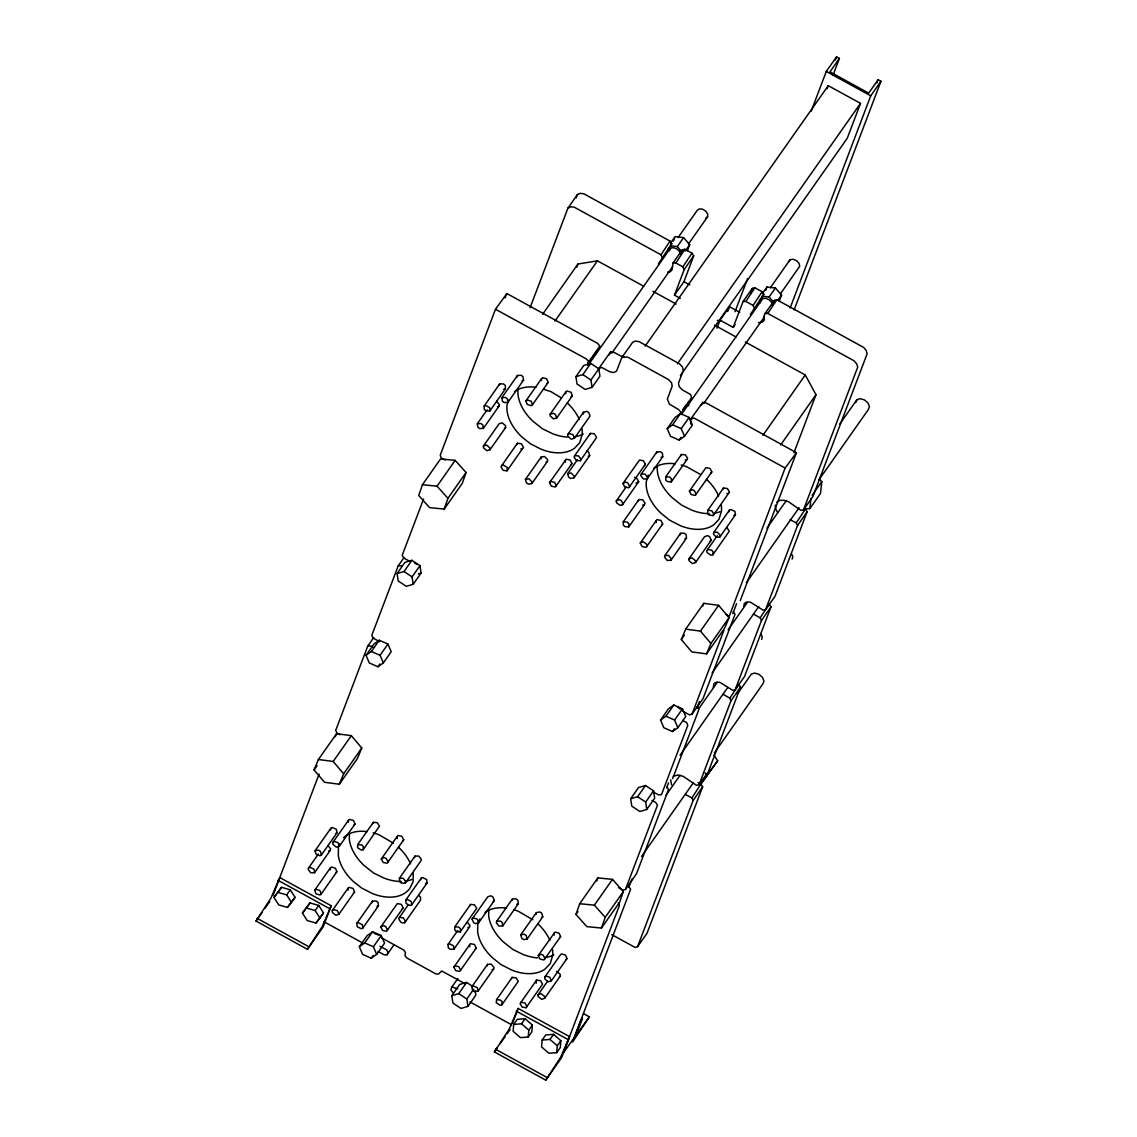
<?xml version="1.0" encoding="UTF-8"?>
<svg xmlns="http://www.w3.org/2000/svg" width="1137" height="1137" viewBox="0 0 1137 1137"><rect width="100%" height="100%" fill="white"/><g stroke="black" fill="none" stroke-linecap="round" stroke-linejoin="round"><path stroke-width="1.5" d="M349.4 833.208L349.343 839.603A41.785 27.572 35.1 0 0 364.167 865.555L373.519 872.974L383.624 877.935A41.785 27.572 35.1 0 0 401.262 881.459M488.725 909.699L488.683 916.109A41.785 27.572 35.1 0 0 503.492 942.047L512.858 949.466L522.949 954.426A41.785 27.572 35.1 0 0 537.673 957.88M413.228 873.088L413.072 881.815L409.69 888.594A41.785 27.572 35.1 0 1 372.581 893.625L361.665 888.082L353.124 881.246A41.785 27.572 35.1 0 1 338.314 855.308L338.471 846.596L339.821 843.881M688.496 243.943L707.626 216.741L707.669 213.983L705.707 211.084L702.481 209.137L699.227 208.895L697.18 210.43L678.05 237.647M520.76 934.813L521.769 938.338L523.745 939.617L527.17 938.963L542.79 916.763L541.78 913.238L539.791 911.959L536.366 912.613L520.76 934.813L524.171 934.173L526.161 935.453L527.17 938.963M577.411 459.746L567.647 473.646L568.656 477.156L570.646 478.435L574.071 477.782L589.691 455.553L588.682 452.043L586.692 450.764M536.238 914.29L536.366 912.613M574.071 477.782L574.199 476.105L571.072 472.992L567.647 473.646M513.682 1024.409L513.128 1031.316L520.419 1037.612L528.236 1037.015L531.818 1031.927L532.372 1025.034L525.095 1018.724L517.264 1019.321L513.682 1024.409L521.513 1023.812L528.79 1030.122L528.236 1037.015M542.15 1040.042L541.596 1046.935L548.873 1053.246L556.704 1052.649L560.285 1047.561L560.825 1040.653L553.548 1034.357L545.717 1034.954L542.15 1040.042L549.967 1039.445L557.258 1045.742L556.704 1052.649M525.479 479.373L526.459 482.87L528.435 484.149L531.86 483.538L547.494 461.295L547.636 459.618L544.538 456.505L541.113 457.131L525.479 479.373L528.904 478.748L532.002 481.861L531.86 483.538M540.97 458.808L541.113 457.131M315.063 850.718L316.015 854.214L320.051 855.791L321.43 854.925L337.135 832.597L336.182 829.1L332.146 827.523L330.768 828.39L315.063 850.718L318.516 850.121L320.492 851.428L321.43 854.925M330.597 830.053L330.768 828.39M760.141 302.812L760.61 298.59M804.698 508.864L809.857 508.58L810.979 498.418M819.322 479.345L821.809 481.576L820.502 493.444L809.857 508.58M713.311 687.416L713.88 683.635L716.267 682.228L719.92 682.342L732.697 690.344L735.17 689.733L744.508 676.572L771.028 606.774L769.266 604.131L760.17 617.803L761.463 620.504L735.17 689.733M743.74 606.518L744.266 603.676L746.469 602.07L750.363 602.127L763.083 610.157L765.627 609.56L774.993 596.356L807.099 511.792L805.337 509.134L796.284 522.849L797.534 525.564L765.627 609.56M471.898 986.646L472.48 990.085L474.371 991.507L477.995 991.237L493.643 968.98L493.998 967.402L491.17 964.119L487.531 964.389L471.898 986.646L473.418 985.935L477.412 987.783L477.995 991.237M487.176 965.981L487.531 964.389M501.829 397.723L502.412 401.176L504.288 402.597L507.926 402.327L523.56 380.099L522.977 376.66L521.087 375.238L517.449 375.494L501.829 397.723L505.468 397.467L507.344 398.888L507.926 402.327M517.093 377.086L517.449 375.494M713.78 532.414L713.411 533.992L716.196 537.275L719.835 537.034L735.454 514.805L734.914 511.38L730.949 509.504L729.414 510.186L713.78 532.414L717.419 532.187L720.204 535.456L719.835 537.034M729.03 511.764L729.414 510.186M487.091 409.86L477.313 423.76L477.867 427.185L479.729 428.621L483.381 428.379L499.001 406.151L499.385 404.573L496.585 401.29M483.381 428.379L482.841 424.954L480.965 423.518L477.313 423.76M690.855 424.101L690.472 419.411L702.723 402.413L705.736 402.725L796.468 452.697L785.113 468.046L729.272 616.24L726.102 614.421M356.819 923.372L357.288 926.797L361.253 928.744L362.831 928.09L378.465 905.848L378.01 902.423L376.162 900.973L372.467 901.129L356.819 923.372L358.397 922.718L362.376 924.679L362.831 928.09M372.041 902.679L372.467 901.129M761.676 639.392L762.33 637.004L760.98 634.148M667.86 250.723L668.627 247.994M318.388 854.029L308.596 867.943L308.141 869.478L310.827 872.818L314.537 872.704L330.199 850.448L330.654 848.898L327.968 845.573M314.537 872.704L314.139 869.308L310.188 867.318L308.596 867.943M508.466 400.21L507.003 405.042A41.785 27.572 35.1 0 0 521.897 436.949L530.439 443.785L541.354 449.314A41.785 27.572 35.1 0 0 574.668 448.106L579.657 442.805L582.087 434.732A41.785 27.572 35.1 0 0 582.002 428.791M648.275 475.095L646.328 481.548A41.785 27.572 35.1 0 0 661.237 513.441L669.764 520.277L680.679 525.82A41.785 27.572 35.1 0 0 713.993 524.598L718.982 519.296L721.427 511.238A41.785 27.572 35.1 0 0 721.327 505.283M399.385 878.318L399.755 881.701L401.588 883.179L405.298 883.094L420.903 860.894L421.372 859.359L418.7 856.033L414.991 856.118L399.385 878.318L403.095 878.219L405.767 881.559L405.298 883.094M414.522 857.653L414.991 856.118M405.753 900.134L406.122 903.517L410.073 905.521L411.665 904.91L427.086 882.98L426.702 879.597L422.765 877.579L421.173 878.205L405.753 900.134L407.344 899.509L411.296 901.527L411.665 904.91M420.704 879.74L421.173 878.205M670.759 246.715L671.725 243.574L670.02 241.101L583.849 193.802L580.183 193.361L577.454 194.498L567.932 208.128L530.084 307.729M762.799 297.24L763.766 294.142L762.117 291.683L754.854 287.775L752.367 288.372L743.029 301.547L733.194 327.385L720.019 320.165L729.485 306.706L739.732 312.334M792.105 559.12L792.844 556.775L791.565 553.904M664.974 555.524L664.505 557.045L667.149 560.399L670.887 560.328L686.506 538.114L686.151 534.731L684.332 533.239L680.594 533.31L664.974 555.524L668.698 555.453L671.356 558.807L670.887 560.328M680.125 534.831L680.594 533.31M496.77 921.183L496.286 922.718L498.944 926.058L502.668 926.001L518.301 903.773L517.96 900.39L516.141 898.898L512.403 898.955L496.77 921.183L500.507 921.126L502.327 922.619L502.668 926.001M511.92 900.476L512.403 898.955M457.742 930.549L447.978 944.421L448.291 947.803L450.11 949.296L453.848 949.267L469.482 927.067L469.979 925.546L467.35 922.178M453.848 949.267L453.535 945.885L449.598 943.824L447.978 944.421M641.268 474.086L640.771 475.607L643.386 478.975L647.138 478.947L662.743 456.733L662.445 453.35L660.64 451.858L656.888 451.872L641.268 474.086L645.02 474.072L647.635 477.441L647.138 478.947M656.376 453.379L656.888 451.872M495.476 309.264L586.152 358.823L588.653 361.282L587.616 364.878L599.782 346.032L597.621 343.36L506.832 293.517L495.476 309.264L440.218 455.226L441.241 457.927L445.135 459.945M422.41 484.746L418.7 495.49L429.601 507.642L444.226 509.049L462.347 483.253L466.071 472.509L455.17 460.357L440.545 458.95L422.41 484.746L437.034 486.153L447.935 498.304L444.226 509.049M680.338 298.363L674.483 295.151L683.934 281.692L693.741 255.825L691.992 253.21L684.858 249.287L682.342 249.785L673.061 262.931L672.01 270.037L670.048 271.828L667.689 271.985M457.898 978.488L451.844 986.973L450.849 989.844L452.981 992.587M575.962 914.446L579.714 903.716L597.849 877.92L612.488 879.37L623.36 891.536L619.594 902.266L601.459 928.048L586.834 926.612L575.962 914.446L577.966 911.576M596.769 880.99L597.849 877.92M601.459 928.048L605.225 917.332L623.36 891.536M595.916 353.778L597.223 350.125L588.056 362.689M765.812 290.12L766.949 287.064L775.406 288.002L781.574 295.037L779.286 301.149M256.024 921.055L270.904 898.159L279.787 877.551L331.208 905.777L323.192 926.868L307.431 949.296L256.024 921.055L261.936 912.656M273.022 895.387L274.87 890.527M275.026 890.1L319.113 774.055M423.589 499.029L402.214 555.268L403.635 557.94L410.244 561.607M576.189 197.824L577.454 194.498M307.431 949.296L322.311 926.385L331.208 905.777M576.701 267.323L577.951 264.011L597.437 260.842L643.713 286.254M674.483 295.151L684.204 269.554L693.741 255.825M716.978 328.181L720.019 320.165M727.652 311.51L729.485 306.706M735.042 311.68L747.62 278.537M811.193 111.199L826.301 71.432L836.548 56.85L839.404 58.413L833.108 74.985M835.297 60.162L836.548 56.85M827.054 88.828L828.262 85.659L860.51 103.368L847.236 138.288L680.423 375.565M494.368 1051.924L509.248 1029.028L518.145 1008.42L569.552 1036.646L561.55 1057.723L545.774 1080.15L494.368 1051.924L497.324 1047.717M512.602 1023.016L518.145 1008.42M790.172 307.914L870.729 95.821L880.976 81.239L878.119 79.675L868.668 93.135L829.953 71.873L839.404 58.413M876.869 82.987L878.119 79.675M794.123 309.904L880.976 81.239M545.774 1080.15L560.669 1057.254L569.552 1036.646M618.443 887.613L622.934 890.015L625.435 889.518L657.484 805.167L655.751 802.495L651.956 800.391M682.811 711.25L689.761 714.974L692.106 714.036L723.871 630.395M628.846 887.357L631.987 879.057M666.652 787.827L668.542 782.853M696.896 708.209L699.411 701.572M732.811 613.653L736.591 603.704M793.939 452.753L815.982 394.695L805.252 374.954L745.346 342.066M672.678 778.532L698.957 709.317L697.279 706.603M740.272 600.62L796.468 452.697M589.392 1016.848L572.579 1042.032L580.595 1020.941L582.485 1018.255L576.331 1034.968L589.392 1016.848L583.338 1013.536M611.763 934.628L635.114 947.448L637.587 946.624L693.058 800.604L702.652 786.79L700.861 784.104L698.075 782.554M673.289 776.201L677.979 775.036L683.081 776.273L696.597 785.369L699.099 784.686L730.949 700.847L740.542 687.032L738.823 684.332M776.798 502.128L779.783 500.394L783.905 500.294L788.396 501.644L800.59 510.172L803.433 510.03L857.739 367.08L856.744 363.925L854.015 360.784L767.759 313.414L765.03 313.556L763.822 316.456L764.348 320.009L762.088 322.368L758.45 322.581M702.652 786.79L646.996 933.306L637.587 946.624M740.542 687.032L708.45 771.511L699.099 784.686M373.746 637.516L367.706 646.143L335.685 730.423L337.078 733.095L340.034 734.744M404.132 557.514L398.22 565.814L371.842 635.213L372.879 637.885L379.616 641.709M750.548 293.161L752.367 288.372M673.374 241.158L674.554 238.116M687.373 250.723L689.718 244.654L683.593 237.59L675.136 236.595L670.631 243.005M680.722 413.967L691.694 398.248L690.614 394.539L682.214 389.792L679.23 386.665L678.448 383.254L683.309 370.349L682.442 367.009L679.67 363.911L639.193 341.683L635.299 341.057L632.57 342.422L621.868 357.444L616.552 371.131L613.696 372.538L610 371.898L601.516 367.365L598.488 368.928L610.512 351.944L613.397 352.029L621.299 356.307L623.858 356.634M855.749 402.626L856.914 399.698L860.254 398.661L864.49 399.926L868 402.995L869.464 406.705L868.298 409.633L818.768 480.07M669.281 250.879L670.247 248.463L673.005 247.61L676.515 248.662L679.414 251.192L680.608 254.262M378.095 951.47L384.263 954.853L387.063 954.767L388.001 952.436L386.651 949.836L379.929 946.268M505.027 297.993L506.832 293.517M681.248 252.457L682.342 249.785M773.274 302.996L774.382 300.353L776.884 299.784L863.694 347.439L866.195 350.466L867.133 353.778L812.998 496.286L803.433 510.03M314.082 769.92L318.403 759.502L336.538 733.706L351.319 735.653L361.779 748.018L357.459 758.436L339.323 784.232L324.542 782.284L314.082 769.92L317.109 765.613M335.301 736.691L336.538 733.706M339.323 784.232L343.644 773.814L361.779 748.018M681.333 639.52L685.696 629.131L703.817 603.335L718.612 605.325L729.044 617.704L724.681 628.093L706.546 653.889L691.765 651.899L681.333 639.52L684.346 635.228M702.581 606.305L703.817 603.335M706.546 653.889L710.909 643.485L729.044 617.704M609.233 354.9L610.512 351.944M484.191 406.023L484.234 409.306L485.968 410.869L489.791 411.068L505.411 388.84L505.368 385.557L503.648 383.993L499.811 383.78L484.191 406.023L485.897 405.539L489.749 407.785L489.791 411.068M499.186 385.216L499.811 383.78M574.697 455.653L574.043 457.088L576.402 460.513L580.254 460.755L595.887 438.527L596.541 437.105L594.182 433.666L590.33 433.424L574.697 455.653L578.548 455.909L580.922 459.334L580.254 460.755M589.662 434.846L590.33 433.424M701.273 405.412L702.723 402.413M665.799 476.73L665.742 479.999L667.433 481.591L671.299 481.889L686.933 459.661L687.615 458.254L685.298 454.8L681.433 454.502L665.799 476.73L669.665 477.028L671.37 478.62L671.299 481.889M680.736 455.909L681.433 454.502M623.303 521.769L623.232 525.024L624.924 526.616L628.789 526.914L644.423 504.686L645.12 503.293L642.803 499.839L638.937 499.541L623.303 521.769L627.169 522.068L628.86 523.66L628.789 526.914M638.241 500.934L638.937 499.541M479.828 919.023L477.796 923.088L477.639 931.8A41.785 27.572 35.1 0 0 492.449 957.752L500.991 964.588L511.906 970.131A41.785 27.572 35.1 0 0 545.22 968.909L550.209 963.607L552.639 955.535A41.785 27.572 35.1 0 0 552.554 949.594M357.743 844.521L357.601 847.761L361.41 850.106L363.172 849.723L379.488 826.13L377.228 822.676L373.348 822.321L357.743 844.521L361.623 844.876L363.3 846.482L363.172 849.723M372.623 823.7L373.348 822.321M454.885 926.712L454.686 929.924L456.335 931.544L460.229 931.956L476.673 908.292L474.47 904.825L470.562 904.412L454.885 926.712L458.779 927.124L460.442 928.744L460.229 931.956M469.808 905.777L470.562 904.412M408.183 904.867L398.604 918.724L400.778 922.206L402.896 923.017L404.701 922.676L420.335 900.447L420.591 897.249L418.956 895.615M404.701 922.676L405.483 921.325L403.322 917.843L399.4 917.374M750.363 314.565L763.766 294.142M658.309 264.011L671.725 243.574M501.801 465.488L500.991 466.824L503.108 470.32L507.045 470.817L523.489 447.267L521.357 443.771L517.42 443.259L501.801 465.488L503.606 465.175L507.358 467.648L507.045 470.817M516.61 444.595L517.42 443.259M496.585 999.579L496.258 1002.735L499.996 1005.222L501.801 1004.923L518.245 981.387L516.141 977.891L512.204 977.365L496.585 999.579L500.522 1000.105L502.142 1001.754L501.801 1004.923M511.38 978.687L512.204 977.365M788.751 261.808L790.087 259.691L793.001 259.222L796.397 260.558L798.97 263.215L799.752 266.172L780.607 293.602M707.868 510.229L707.527 513.384L709.133 515.033L713.07 515.573L729.513 492.023L727.438 488.54L723.502 488L707.868 510.229L711.805 510.769L713.894 514.265L713.07 515.573M722.677 489.322L723.502 488M730.949 700.847L729.897 698.175L737.927 685.71M693.058 800.604L691.95 797.904L700.861 784.104M520.945 1002.322L520.092 1003.63L522.153 1007.126L526.09 1007.709L542.562 984.173L540.516 980.677L536.565 980.094L520.945 1002.322L524.882 1002.905L526.943 1006.401L526.09 1007.709M536.565 980.094L536.181 983.235M717.333 535.612L706.717 550.82L707.171 552.653L710.881 555.183L712.728 554.913L729.201 531.363L727.14 527.852M712.728 554.913L713.112 551.758L711.52 550.095L707.569 549.512M673.061 262.931L675.875 262.988L684.858 249.287M754.314 308.042L753.092 305.455L762.117 291.683M743.029 301.547L745.858 301.404L754.854 287.775M662.274 257.53L660.981 254.787L670.02 241.101M684.204 269.554L682.868 266.854L691.992 253.21M767.759 313.414L776.884 299.784M387.063 954.767L393.899 944.904M797.534 525.564L807.099 511.792M761.463 620.504L771.028 606.774M542.633 314.253L577.951 264.011M437.034 486.153L455.17 460.357M483.424 446.031L499.058 423.803L502.227 422.822L505.581 425.75L505.652 427.498L490.019 449.712L486.849 450.693L483.495 447.779L483.424 446.031L486.608 445.05L489.948 447.978L490.019 449.712M447.935 498.304L466.071 472.509M397.083 573.545L404.957 562.346L411.907 560.314L419.979 565.672L421.088 573.076L413.214 584.29L406.264 586.322L398.192 580.95L397.083 573.545L404.033 571.513L411.907 560.314M525.891 400.92L541.525 378.692L542.733 377.669L546.783 378.919L548.119 382.458L532.486 404.687L531.277 405.71L527.227 404.459L525.891 400.92L527.099 399.897L531.15 401.148L532.486 404.687M413.214 584.29L412.091 576.885L419.979 565.672M366.029 655.31L373.902 644.096L379.289 640.259L387.944 644.068L391.213 651.714L383.34 662.928L377.953 666.765L369.298 662.956L366.029 655.31L371.401 651.473L379.289 640.259M383.34 662.928L380.056 655.282L387.944 644.068M575.919 376.645L583.807 365.432L590.757 363.399L598.829 368.758L599.938 376.162L592.05 387.376L585.114 389.408L577.042 384.036L575.919 376.645L582.869 374.613L590.757 363.399M550.166 414.195L565.771 391.967L567.008 390.972L571.044 392.265L572.323 395.775L556.704 418.004L553.463 418.899L550.18 415.929L550.166 414.195L553.406 413.314L555.424 414.493L556.704 418.004M588.213 365.119L670.247 248.463M377.953 666.765L379.914 663.965M670.517 245.777L677.297 246.573L683.593 237.59M592.05 387.376L590.942 379.971L598.829 368.758M611.777 353.181L672.55 266.754M685.213 251.064L689.718 244.654M318.403 759.502L333.184 761.449L351.319 735.653M567.818 434.476L583.452 412.248L586.692 411.338L588.724 412.504L590.046 416.043L574.412 438.271L571.172 439.195L567.86 436.224L567.818 434.476L569.04 433.467L573.091 434.732L574.412 438.271M645.162 346.089L828.262 85.659M549.583 482.614L566.212 459.206L570.205 460.059L571.968 463.583L555.339 487.006L551.331 486.139L549.583 482.614L550.578 481.434L554.586 482.287L556.334 485.812M264.893 908.449L269.81 901.442M273.989 897.42L281.55 887.315L290.276 889.802L295.023 897.306L291.442 902.394L287.462 907.411L278.736 904.924L273.989 897.42L281.55 887.315M291.442 902.394L286.695 894.89L290.276 889.802M287.462 907.411L295.023 897.306M677.41 363.797L860.51 103.368M314.622 890.299L330.242 868.085L331.421 867.034L335.458 868.227L336.865 871.766L321.245 893.966L320.065 895.018L316.029 893.838L314.622 890.299L315.802 889.248L319.838 890.442L321.245 893.966M302.442 913.054L310.003 902.949L318.73 905.436L323.491 912.94L319.909 918.028L315.93 923.045L307.203 920.558L302.442 913.054L310.003 902.949M319.909 918.028L315.162 910.524L318.73 905.436M622.92 483.481L639.491 460.03L643.485 460.798L645.347 464.322L628.775 487.773L624.781 487.006L622.92 483.481L625.762 482.074L627.866 483.012L629.727 486.537M733.194 327.385L735.085 324.699M315.93 923.045L323.491 912.94M667.206 428.635L675.094 417.421L680.466 413.584L689.121 417.407L692.405 425.053L684.517 436.267L679.13 440.09L670.475 436.281L667.206 428.635L672.592 424.797L680.466 413.584M616.24 501.062L618.997 499.555L621.115 500.451L623.076 503.961L620.319 505.468L616.652 502.881L616.24 501.062L626.004 487.148M762.444 293.474L766.949 287.064M332.26 910.652L347.894 888.423L349.031 887.343L353.067 888.452L354.559 891.991L338.925 914.219L335.813 915.285L332.402 912.414L332.26 910.652L333.411 909.572L337.447 910.68L338.925 914.219M681.361 414.607L762.771 298.619L765.826 298.292L769.252 299.798L771.753 302.556L772.35 305.512M622.181 505.24L638.696 481.69L636.734 478.194L634.617 477.298M762.344 296.217L769.095 296.97L775.406 288.002M684.517 436.267L681.248 428.621L689.121 417.407M381.293 858.975L397.808 835.539L401.787 836.235L403.72 839.76L387.205 863.196L383.226 862.5L381.293 858.975L384.079 857.511L386.182 858.421L388.115 861.945M703.59 403.607L764.263 317.052M679.13 440.09L681.106 437.29M777.964 300.168L781.574 295.037M640.287 543.045L656.888 519.609L660.881 520.405L662.686 523.93L646.1 547.366L642.107 546.57L640.287 543.045L643.158 541.681L646.74 544.339L647.067 546.158M359.349 946.766L367.237 935.552L372.623 931.729L381.279 935.538L384.548 943.184L376.66 954.398L371.287 958.235L362.632 954.412L359.349 946.766L364.735 942.943L372.623 931.729M380.781 926.982L397.339 903.56L401.333 904.356L403.166 907.866L386.594 931.288L382.615 930.507L380.781 926.982L383.638 925.603L385.727 926.556L387.561 930.08M689.392 491.113L705.949 467.662L709.929 468.401L711.819 471.926L695.261 495.377L691.282 494.638L689.392 491.113L692.206 489.677L694.309 490.615L696.199 494.14M376.66 954.398L373.391 946.751L381.279 935.538M371.287 958.235L373.249 955.421M762.941 435.286L805.252 374.954M688.894 558.935L704.528 536.721L707.626 535.626L709.701 536.721L711.193 540.26L695.574 562.488L692.461 563.568L689.036 560.712L688.894 558.935L692.007 557.855L695.432 560.712L695.574 562.488M780.664 444.937L815.982 394.695M472.097 919.066L487.702 896.866L490.814 895.785L492.875 896.88L494.368 900.419L478.762 922.619L475.65 923.699L473.603 922.604L472.097 919.066L473.234 917.985L477.27 919.08L478.762 922.619M453.848 967.161L470.377 943.71L474.385 944.435L476.289 947.974L459.746 971.41L455.752 970.685L453.848 967.161L454.772 965.91L458.779 966.635L460.684 970.159M839.731 424.129L856.914 399.698M766.935 528.165L786.392 500.436M685.696 629.131L700.477 631.12L718.612 605.325M475.152 990.739L475.82 995.173L467.947 1006.387L460.997 1008.42L452.924 1003.061L451.815 995.657L459.689 984.443L466.639 982.411L472.026 985.992M746.426 582.656L799.084 507.713M451.815 995.657L458.765 993.624L466.639 982.411M812.131 495.348L821.809 481.576M660.54 720.076L668.428 708.863L673.815 705.039L682.47 708.848L685.739 716.495L677.851 727.708L672.464 731.546L663.823 727.723L660.54 720.076L665.927 716.253L673.815 705.039M467.947 1006.387L466.824 998.997L473.731 989.176M728.106 629.827L747.35 602.439M677.851 727.708L674.582 720.062L682.47 708.848M712.146 672.933L758.749 606.604M672.464 731.546L674.44 728.732M630.665 798.728L638.553 787.515L645.503 785.482L653.562 790.855L654.685 798.245L646.797 809.459L639.847 811.491L631.788 806.133L630.665 798.728L637.615 796.696L645.503 785.482M646.797 809.459L645.688 802.054L653.562 790.855M538.284 955.506L554.955 932.113L558.963 933.051L560.64 936.575L543.969 959.969L539.961 959.045L538.284 955.506L541.255 954.27L543.33 955.293L545.007 958.818M737.188 694.266L751.344 674.127L754.655 673.047L758.891 674.269L762.444 677.311L763.965 681.035L762.842 683.991L714.32 753.007M579.714 903.716L594.353 905.166L612.488 879.37M544.694 977.251L560.299 955.037L561.422 953.943L565.459 954.995L566.993 958.548L551.388 980.748L548.304 981.871L544.85 979.028L544.694 977.251L545.803 976.143L549.839 977.209L551.388 980.748M500.28 1043.51L505.212 1036.503M507.173 1033.704L510.129 1029.497M556.519 971.382L560.086 974.111L560.37 975.916L544.765 998.115L541.837 999.423L538.27 996.694L537.986 994.889L547.736 981.018M521.513 1023.812L525.095 1018.724M625.435 889.518L636.507 873.742L668.428 789.718L667.106 786.989M701.316 783.464L706.162 776.571M708.095 773.828L717.674 760.795L713.908 755.011M700.349 784.843L717.674 760.795M528.79 1030.122L532.372 1025.034M549.967 1039.445L553.548 1034.357M557.258 1045.742L560.825 1040.653M554.941 321.089L597.437 260.842M332.8 842.531L348.348 820.445L349.5 819.379L353.536 820.502L355 824.041L339.451 846.127L336.325 847.179L332.928 844.294L332.8 842.531L333.951 841.451L337.987 842.588L339.451 846.127M770.289 287.832L790.087 259.691M699.099 708.209L717.348 682.271M680.082 755.181L727.737 687.487M665.927 795.36L680.125 775.192M641.538 856.431L693.243 782.952M638.696 481.69L635.938 483.197M765.03 313.556L774.382 300.353M692.106 714.036L703.05 698.559L735.042 614.307L733.294 611.592M682.754 409.533L686.677 404.118M402.796 841.01L403.72 839.76M475.351 949.224L476.289 947.974M710.881 473.163L711.819 471.926M644.381 465.545L645.347 464.322M402.2 909.088L403.166 907.866M661.72 525.138L662.686 523.93M570.959 464.777L571.968 463.583M537.986 994.889L540.928 993.582L544.495 996.31L544.765 998.115M559.361 977.109L560.37 975.916M691.694 398.248L687.643 402.768L688.795 405.81M559.603 937.741L560.64 936.575M565.885 959.656L566.993 958.548M710.071 541.354L711.193 540.26M493.231 901.499L494.368 900.419M353.422 893.071L354.559 891.991M353.849 825.121L355 824.041M335.685 872.818L336.865 871.766M504.473 428.535L505.652 427.498M546.911 383.482L548.119 382.458M571.087 396.785L572.323 395.775M705.58 218.29L707.626 216.741M588.341 456.449L589.691 455.553M541.425 917.644L542.79 916.763M546.13 462.176L547.494 461.295M335.756 833.464L337.135 832.597M567.932 208.128L570.717 206.82L574.199 207.147L660.981 254.787M492.122 969.69L493.643 968.98M522.025 380.81L523.56 380.099M733.933 515.487L735.454 514.805M497.466 406.847L499.001 406.151M376.901 906.502L378.465 905.848M690.472 419.411L693.911 417.975L785.113 468.046M328.607 851.073L330.199 850.448M425.48 883.591L427.086 882.98M684.9 538.725L686.506 538.114M516.695 904.37L518.301 903.773M467.861 927.65L469.482 927.067M661.123 457.316L662.743 456.733M418.317 573.887L421.088 573.076M503.705 389.309L505.411 388.84M685.185 460.073L686.933 459.661M642.675 505.112L644.423 504.686M520.86 448.916L522.679 448.603M726.87 493.643L728.689 493.344M367.706 646.143L370.42 645.844L373.007 647.251M621.868 357.444L627.425 356.99L668.457 379.516L671.484 382.686L672.209 386.154L667.362 399.016L669.423 404.161L678.803 409.69L680.679 412.12M398.22 565.814L401.276 565.828M717.319 320.435L720.773 320.648M451.844 986.973L457.77 988.849M277.968 892.403L286.695 894.89M306.421 908.037L315.162 910.524M543.514 389.195L551.232 391.796L560.953 397.723M374.244 933.505L378.877 935.111M672.592 424.797L681.248 428.621M665.927 716.253L674.582 720.062M371.401 651.473L380.056 655.282M364.735 942.943L373.391 946.751M790.016 519.68L796.284 522.849M685.512 794.564L691.95 797.904M465.047 983.69L441.682 970.998L438.697 973.954L436.125 974.039L406.762 957.922L404.928 955.634L405.497 952.579L403.905 950.134L381.52 937.84M653.533 792.105L658.593 794.877L661.464 794.678L687.771 725.434L686.805 722.734L682.655 720.375M826.301 71.432L870.729 95.821M683.934 281.692L689.789 284.918M652.979 291.342L676.117 304.048M714.619 325.196L736.122 337.007M277.897 880.251L329.318 908.477M516.241 1011.106L567.661 1039.332M324.144 921.837L362.689 942.999M469.951 1001.91L511.636 1024.792M257.061 918.312L308.482 946.538M495.405 1049.167L546.826 1077.407M675.875 262.988L682.868 266.854M753.447 614.065L760.17 617.803M745.858 301.404L753.092 305.455M722.99 694.266L729.897 698.175M414.422 562.843L416.753 564.364M582.869 374.613L590.942 379.971M404.033 571.513L412.091 576.885M637.615 796.696L645.688 802.054M458.765 993.624L466.824 998.997M700.42 474.456L687.061 466.952A41.785 27.572 35.1 0 0 681.219 465.019M532.855 919.734L518.287 911.263A41.785 27.572 35.1 0 0 513.896 909.742M393.53 843.242L378.962 834.771A41.785 27.572 35.1 0 0 373.107 832.824M677.68 707.058L680.253 709.147M594.353 905.166L605.225 917.332M769.095 296.97L774.24 302.84M677.297 246.573L681.376 251.277M333.184 761.449L343.644 773.814M700.477 631.12L710.909 643.485M705.139 773.046L707.029 775.931M628.846 886.562L630.609 889.276L574.313 1037.441L563.27 1053.132L619.438 905.336L618.357 902.679M777.694 512.716L775.661 508.822L775.249 505.084M396.884 836.789L397.282 838.623M469.453 944.961L469.823 946.78M655.921 520.817L656.234 522.622M670.702 779.811L671.526 784.857M565.203 460.386L565.501 462.19M553.904 933.278L554.16 935.069M347.894 888.423L348.021 890.186M348.348 820.445L348.476 822.207M330.242 868.085L330.327 869.833M541.525 378.692L541.567 380.44M583.452 412.248L583.494 413.996M565.771 391.967L565.785 393.7M343.601 837.77A41.785 27.572 35.1 0 1 367.152 831.616M398.419 847.15A41.785 27.572 35.1 0 1 410.571 863.822M514.421 391.682A41.785 27.572 35.1 0 1 535.939 387.305M567.192 402.839A41.785 27.572 35.1 0 1 579.344 419.51M484.973 912.485A41.785 27.572 35.1 0 1 506.491 908.108M537.744 923.642A41.785 27.572 35.1 0 1 549.896 940.327M653.761 468.174A41.785 27.572 35.1 0 1 675.264 463.811M706.518 479.331A41.785 27.572 35.1 0 1 718.669 496.016M719.877 511.749A41.785 27.572 35.1 0 1 715.216 513.071M709.374 513.654A41.785 27.572 35.1 0 1 691.722 510.115L681.631 505.155L672.265 497.736A41.785 27.572 35.1 0 1 657.371 465.843M583.267 433.979A41.785 27.572 35.1 0 1 574.228 436.85M567.121 437.077A41.785 27.572 35.1 0 1 552.397 433.623L542.306 428.663L532.94 421.244A41.785 27.572 35.1 0 1 518.031 389.351M553.818 954.782A41.785 27.572 35.1 0 1 544.779 957.652M411.765 879.555A41.785 27.572 35.1 0 1 405.454 881.161"/></g></svg>
